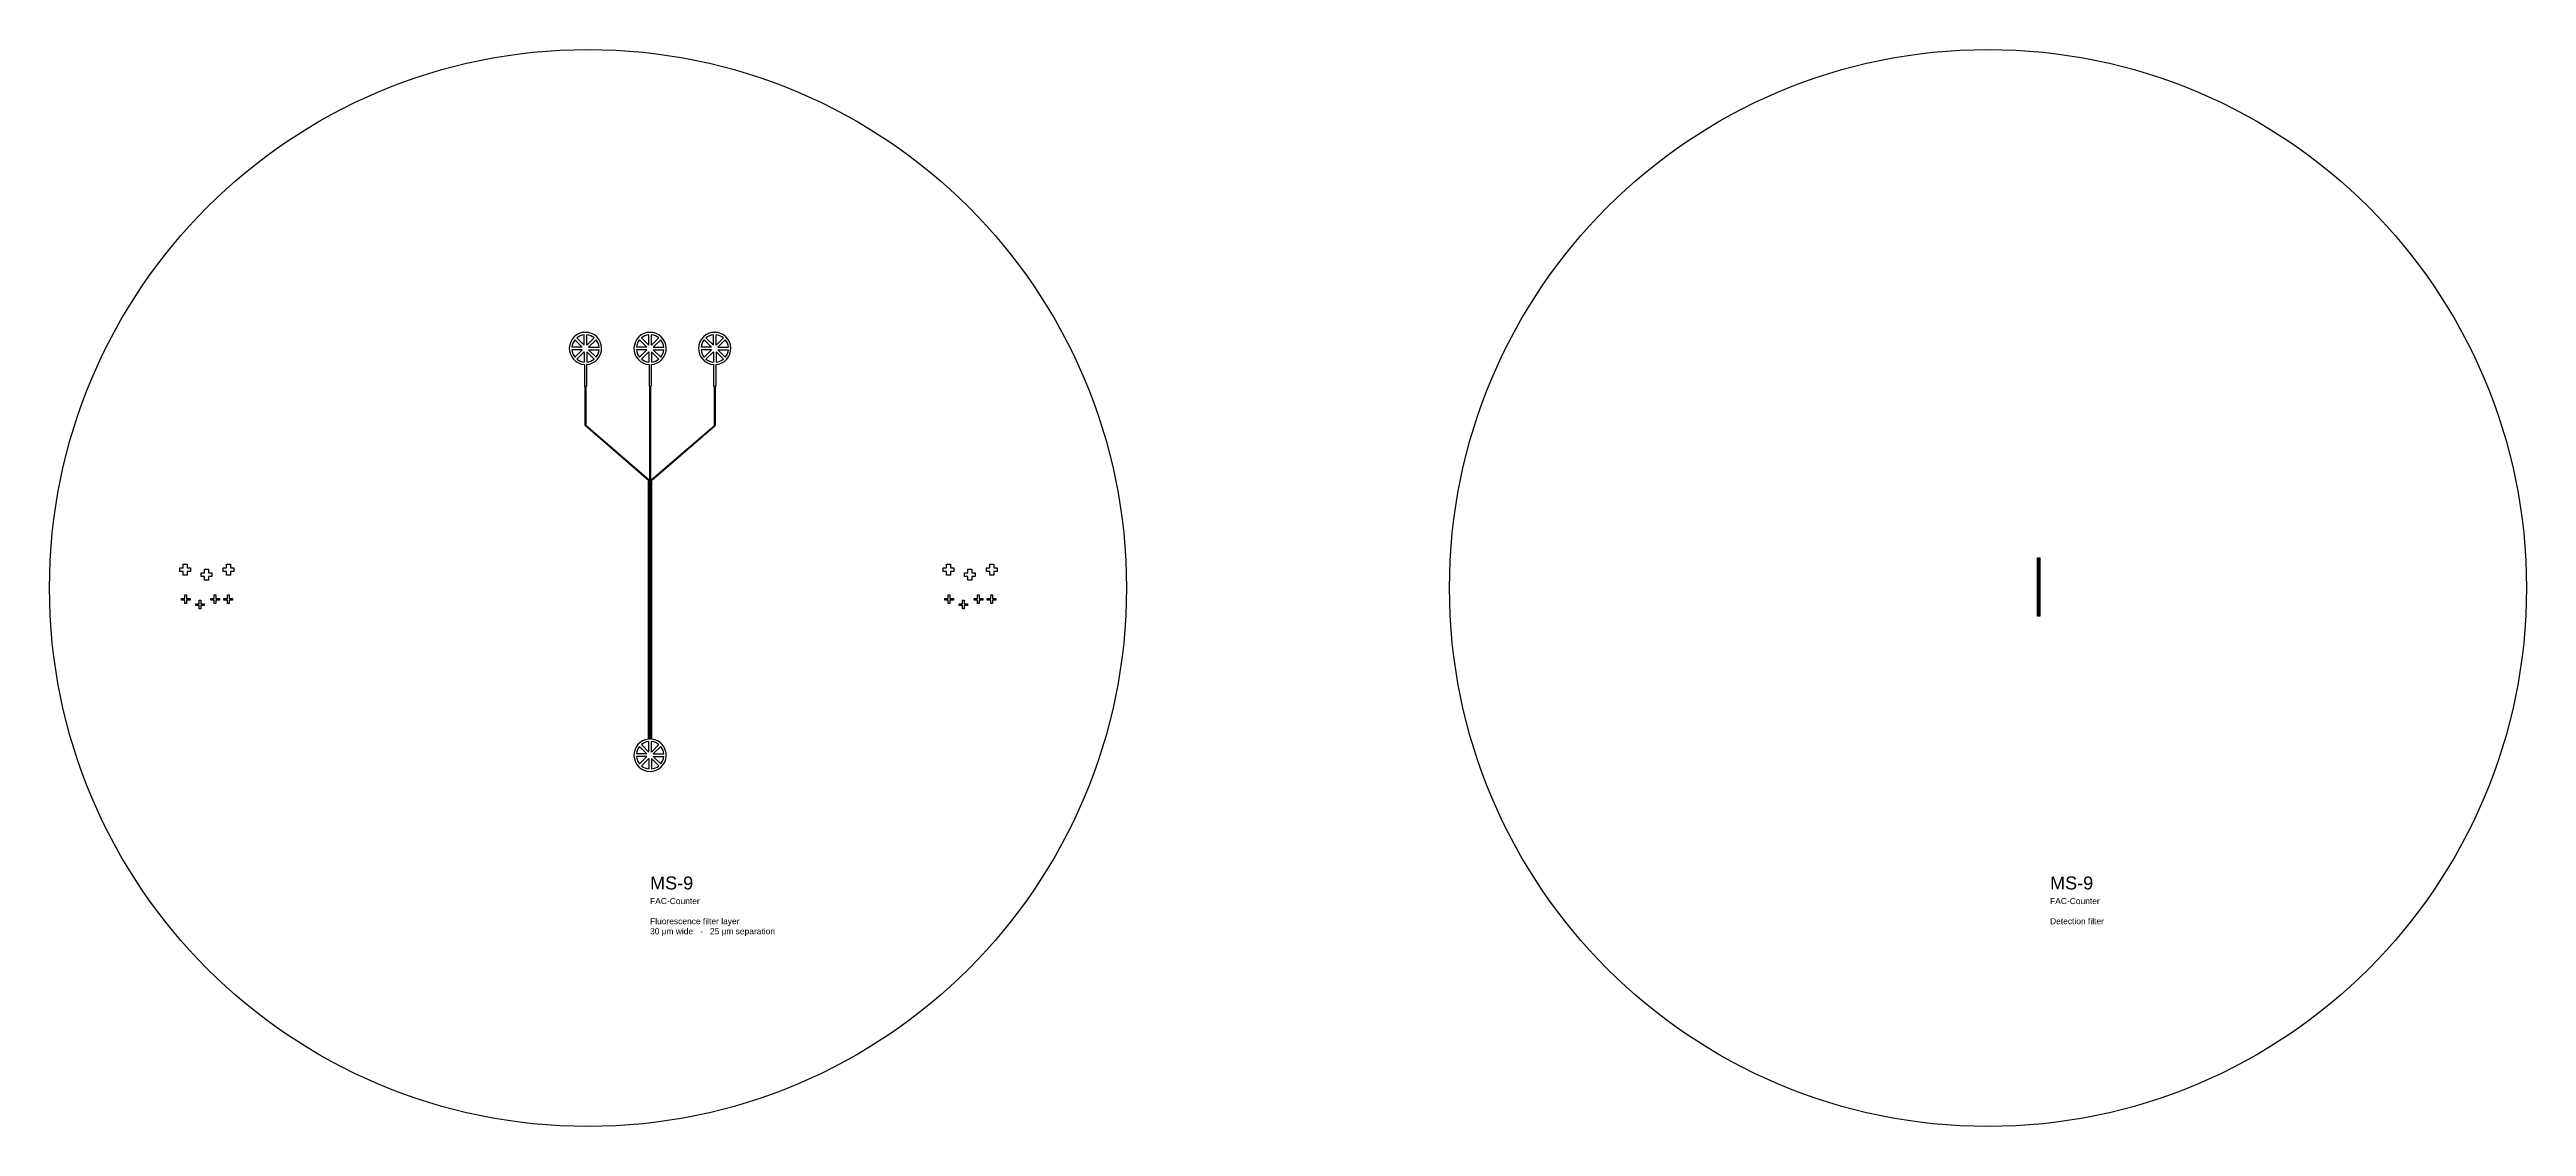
# Model space of a CAD drawing. Header units: millimetres. Extents: x 1886 to 246886, y 3543 to 53543.
# Drawn here: x 131886 to 246886, y 3543 to 53543 of the extents above; entities that cross this region are included whole.
import ezdxf

# ---------------------------------------------------------------- set-up
doc = ezdxf.new("R2010")
doc.units = ezdxf.units.MM
doc.layers.add('CLEAR', color=140, linetype='Continuous')
doc.layers.add('OPAQUE', color=10, linetype='Continuous')
doc.styles.get("Standard").update_dxf_attribs({"font": 'arial.ttf'})

msp = doc.modelspace()

# ---------------------------------------------------------------- linework, layer by layer
at = {"layer": 'CLEAR'}
for p, q in [((156719, 38915), (156719, 37915)), ((156819, 38915), (156819, 37915)), ((159719, 38915), (159719, 37915)), ((159819, 38915), (159819, 37915)), ((162719, 38915), (162719, 37915)), ((162819, 38915), (162819, 37915)), ((156719, 37915), (156754, 37915)), ((156754, 36082), (156754, 37915)), ((156784, 37915), (156784, 36095)), ((156819, 37915), (156784, 37915)), ((159719, 37915), (159754, 37915)), ((159754, 21529), (159754, 37915)), ((159784, 37915), (159784, 21529)), ((159819, 37915), (159784, 37915)), ((162719, 37915), (162754, 37915)), ((162754, 36095), (162754, 37915)), ((162784, 37915), (162784, 36082)), ((162819, 37915), (162784, 37915)), ((159699, 33537), (156754, 36082)), ((159729, 33550), (156784, 36095)), ((159809, 33550), (162754, 36095)), ((159839, 33537), (162784, 36082)), ((159699, 21526), (159699, 33537)), ((159729, 33550), (159729, 21528)), ((159809, 21528), (159809, 33550)), ((159839, 33537), (159839, 21526)), ((224179, 27237), (224179, 29937)), ((224179, 29937), (224209, 29937)), ((224209, 29937), (224209, 27237)), ((224224, 27237), (224224, 29937)), ((224224, 29937), (224254, 29937)), ((224254, 29937), (224254, 27237)), ((224269, 27237), (224269, 29937)), ((224269, 29937), (224299, 29937)), ((224299, 29937), (224299, 27237)), ((224209, 27237), (224179, 27237)), ((224254, 27237), (224224, 27237)), ((224299, 27237), (224269, 27237)), ((159621, 20841), (159134, 20841)), ((159621, 20718), (159134, 20718)), ((159621, 20841), (159277, 21185)), ((159621, 20718), (159277, 20374)), ((159707, 20927), (159363, 21271)), ((159707, 20927), (159707, 21414)), ((159830, 20927), (159830, 21414)), ((159830, 20927), (160174, 21271)), ((159917, 20841), (160261, 21185)), ((159917, 20841), (160403, 20841)), ((159917, 20718), (160403, 20718)), ((159917, 20718), (160261, 20374)), ((159707, 20631), (159363, 20287)), ((159707, 20631), (159707, 20145)), ((159830, 20631), (159830, 20145)), ((159830, 20631), (160174, 20287))]:
    msp.add_line(p, q, dxfattribs=at)
for centre, radius, start, end in [((156769, 39663), 750, 273.82255, 266.17745), ((159769, 39663), 750, 273.82255, 266.17745), ((162769, 39663), 750, 273.82255, 266.17745), ((159769, 20779), 750, 95.3554, 84.6446), ((159769, 20779), 638, 140.51773, 174.48227), ((159769, 20779), 638, 185.51773, 219.48227), ((159769, 20779), 638, 95.51773, 129.48227), ((159769, 20779), 750, 91.14599, 93.05723), ((159769, 20779), 750, 86.94277, 88.85401), ((159769, 20779), 638, 50.51773, 84.48227), ((159769, 20779), 638, 5.51773, 39.48227), ((159769, 20779), 638, 320.51773, 354.48227), ((159769, 20779), 638, 230.51773, 264.48227), ((159769, 20779), 638, 275.51773, 309.48227)]:
    msp.add_arc(centre, radius, start, end, dxfattribs=at)
at = {"layer": 'OPAQUE'}
for p, q in [((156707, 39811), (156707, 40298)), ((156830, 39811), (156830, 40298)), ((159707, 39811), (159707, 40298)), ((159830, 39811), (159830, 40298)), ((162707, 39811), (162707, 40298)), ((162830, 39811), (162830, 40298)), ((156621, 39725), (156134, 39725)), ((156621, 39602), (156134, 39602)), ((156621, 39725), (156277, 40069)), ((156621, 39602), (156277, 39258)), ((156707, 39811), (156363, 40155)), ((156707, 39515), (156363, 39171)), ((156707, 39515), (156707, 39029)), ((156830, 39811), (157174, 40155)), ((156830, 39515), (156830, 39029)), ((156830, 39515), (157174, 39171)), ((156917, 39725), (157261, 40069)), ((156917, 39725), (157403, 39725)), ((156917, 39602), (157403, 39602)), ((156917, 39602), (157261, 39258)), ((159621, 39725), (159134, 39725)), ((159621, 39602), (159134, 39602)), ((159621, 39725), (159277, 40069)), ((159621, 39602), (159277, 39258)), ((159707, 39811), (159363, 40155)), ((159707, 39515), (159363, 39171)), ((159707, 39515), (159707, 39029)), ((159830, 39811), (160174, 40155)), ((159830, 39515), (159830, 39029)), ((159830, 39515), (160174, 39171)), ((159917, 39725), (160261, 40069)), ((159917, 39725), (160403, 39725)), ((159917, 39602), (160403, 39602)), ((159917, 39602), (160261, 39258)), ((162621, 39725), (162134, 39725)), ((162621, 39602), (162134, 39602)), ((162621, 39725), (162277, 40069)), ((162621, 39602), (162277, 39258)), ((162707, 39811), (162363, 40155)), ((162707, 39515), (162363, 39171)), ((162707, 39515), (162707, 39029)), ((162830, 39811), (163174, 40155)), ((162830, 39515), (162830, 39029)), ((162830, 39515), (163174, 39171)), ((162917, 39725), (163261, 40069)), ((162917, 39725), (163403, 39725)), ((162917, 39602), (163403, 39602)), ((162917, 39602), (163261, 39258))]:
    msp.add_line(p, q, dxfattribs=at)
for points in [[(138093, 29486), (138093, 29646), (138273, 29646), (138273, 29486), (138433, 29486), (138433, 29306), (138273, 29306), (138273, 29146), (138093, 29146), (138093, 29306), (137933, 29306), (137933, 29486)], [(139081, 29254), (139081, 29414), (139261, 29414), (139261, 29254), (139421, 29254), (139421, 29074), (139261, 29074), (139261, 28914), (139081, 28914), (139081, 29074), (138921, 29074), (138921, 29254)], [(140106, 29486), (140106, 29646), (140286, 29646), (140286, 29486), (140446, 29486), (140446, 29306), (140286, 29306), (140286, 29146), (140106, 29146), (140106, 29306), (139946, 29306), (139946, 29486)], [(173534, 29486), (173534, 29646), (173714, 29646), (173714, 29486), (173874, 29486), (173874, 29306), (173714, 29306), (173714, 29146), (173534, 29146), (173534, 29306), (173374, 29306), (173374, 29486)], [(174522, 29254), (174522, 29414), (174702, 29414), (174702, 29254), (174861, 29254), (174861, 29074), (174702, 29074), (174702, 28914), (174522, 28914), (174522, 29074), (174362, 29074), (174362, 29254)], [(175546, 29486), (175546, 29646), (175726, 29646), (175726, 29486), (175886, 29486), (175886, 29306), (175726, 29306), (175726, 29146), (175546, 29146), (175546, 29306), (175386, 29306), (175386, 29486)], [(138170, 28063), (138170, 28223), (138250, 28223), (138250, 28063), (138410, 28063), (138410, 27983), (138250, 27983), (138250, 27823), (138170, 27823), (138170, 27983), (138010, 27983), (138010, 28063)], [(138832, 27812), (138832, 27972), (138912, 27972), (138912, 27812), (139072, 27812), (139072, 27732), (138912, 27732), (138912, 27572), (138832, 27572), (138832, 27732), (138672, 27732), (138672, 27812)], [(139533, 28063), (139533, 28223), (139613, 28223), (139613, 28063), (139773, 28063), (139773, 27983), (139613, 27983), (139613, 27823), (139533, 27823), (139533, 27983), (139373, 27983), (139373, 28063)], [(140144, 28063), (140144, 28223), (140224, 28223), (140224, 28063), (140384, 28063), (140384, 27983), (140224, 27983), (140224, 27823), (140144, 27823), (140144, 27983), (139984, 27983), (139984, 28063)], [(173610, 28063), (173610, 28223), (173690, 28223), (173690, 28063), (173850, 28063), (173850, 27983), (173690, 27983), (173690, 27823), (173610, 27823), (173610, 27983), (173450, 27983), (173450, 28063)], [(174272, 27812), (174272, 27972), (174352, 27972), (174352, 27812), (174512, 27812), (174512, 27732), (174352, 27732), (174352, 27572), (174272, 27572), (174272, 27732), (174112, 27732), (174112, 27812)], [(174974, 28063), (174974, 28223), (175054, 28223), (175054, 28063), (175214, 28063), (175214, 27983), (175054, 27983), (175054, 27823), (174974, 27823), (174974, 27983), (174814, 27983), (174814, 28063)], [(175584, 28063), (175584, 28223), (175664, 28223), (175664, 28063), (175824, 28063), (175824, 27983), (175664, 27983), (175664, 27823), (175584, 27823), (175584, 27983), (175424, 27983), (175424, 28063)]]:
    msp.add_lwpolyline(points, close=True, dxfattribs=at)
for centre in [(156886, 28543), (221886, 28543)]:
    msp.add_circle(centre, 25000, dxfattribs=at)
for centre, start, end in [((156769, 39663), 95.51773, 129.48227), ((156769, 39663), 50.51773, 84.48227), ((159769, 39663), 95.51773, 129.48227), ((159769, 39663), 50.51773, 84.48227), ((162769, 39663), 95.51773, 129.48227), ((162769, 39663), 50.51773, 84.48227), ((156769, 39663), 140.51773, 174.48227), ((156769, 39663), 185.51773, 219.48227), ((156769, 39663), 230.51773, 264.48227), ((156769, 39663), 275.51773, 309.48227), ((156769, 39663), 5.51773, 39.48227), ((156769, 39663), 320.51773, 354.48227), ((159769, 39663), 140.51773, 174.48227), ((159769, 39663), 185.51773, 219.48227), ((159769, 39663), 230.51773, 264.48227), ((159769, 39663), 275.51773, 309.48227), ((159769, 39663), 5.51773, 39.48227), ((159769, 39663), 320.51773, 354.48227), ((162769, 39663), 140.51773, 174.48227), ((162769, 39663), 185.51773, 219.48227), ((162769, 39663), 230.51773, 264.48227), ((162769, 39663), 275.51773, 309.48227), ((162769, 39663), 5.51773, 39.48227), ((162769, 39663), 320.51773, 354.48227)]:
    msp.add_arc(centre, 638, start, end, dxfattribs=at)

# ---------------------------------------------------------------- texts
at = {"layer": 'CLEAR', "char_height": 280, "attachment_point": 1}
for s, insert in [('{\\H2.1429x;MS-9\\H0.83333x;\\P\\H0.55999x;FAC-Counter\\P\\PFluorescence filter layer\\P30 \\fSymbol|b0|i0|c2|p18;m\\fArial|b0|i0|c0|p34;m wide   -   25 \\fSymbol|b0|i0|c2|p18;\\H1x;m\\fArial|b0|i0|c0|p34;\\H1x;m separation}', (159768, 15147)), ('{\\H2.1429x;MS-9\\H0.83333x;\\P\\H0.55999x;FAC-Counter\\P\\PDetection filter}', (224768, 15147))]:
    msp.add_mtext_dynamic_manual_height_columns(s, width=6473.16, gutter_width=12.5, heights=[4737], dxfattribs=dict(at, insert=insert))

doc.saveas('drawing.dxf')
